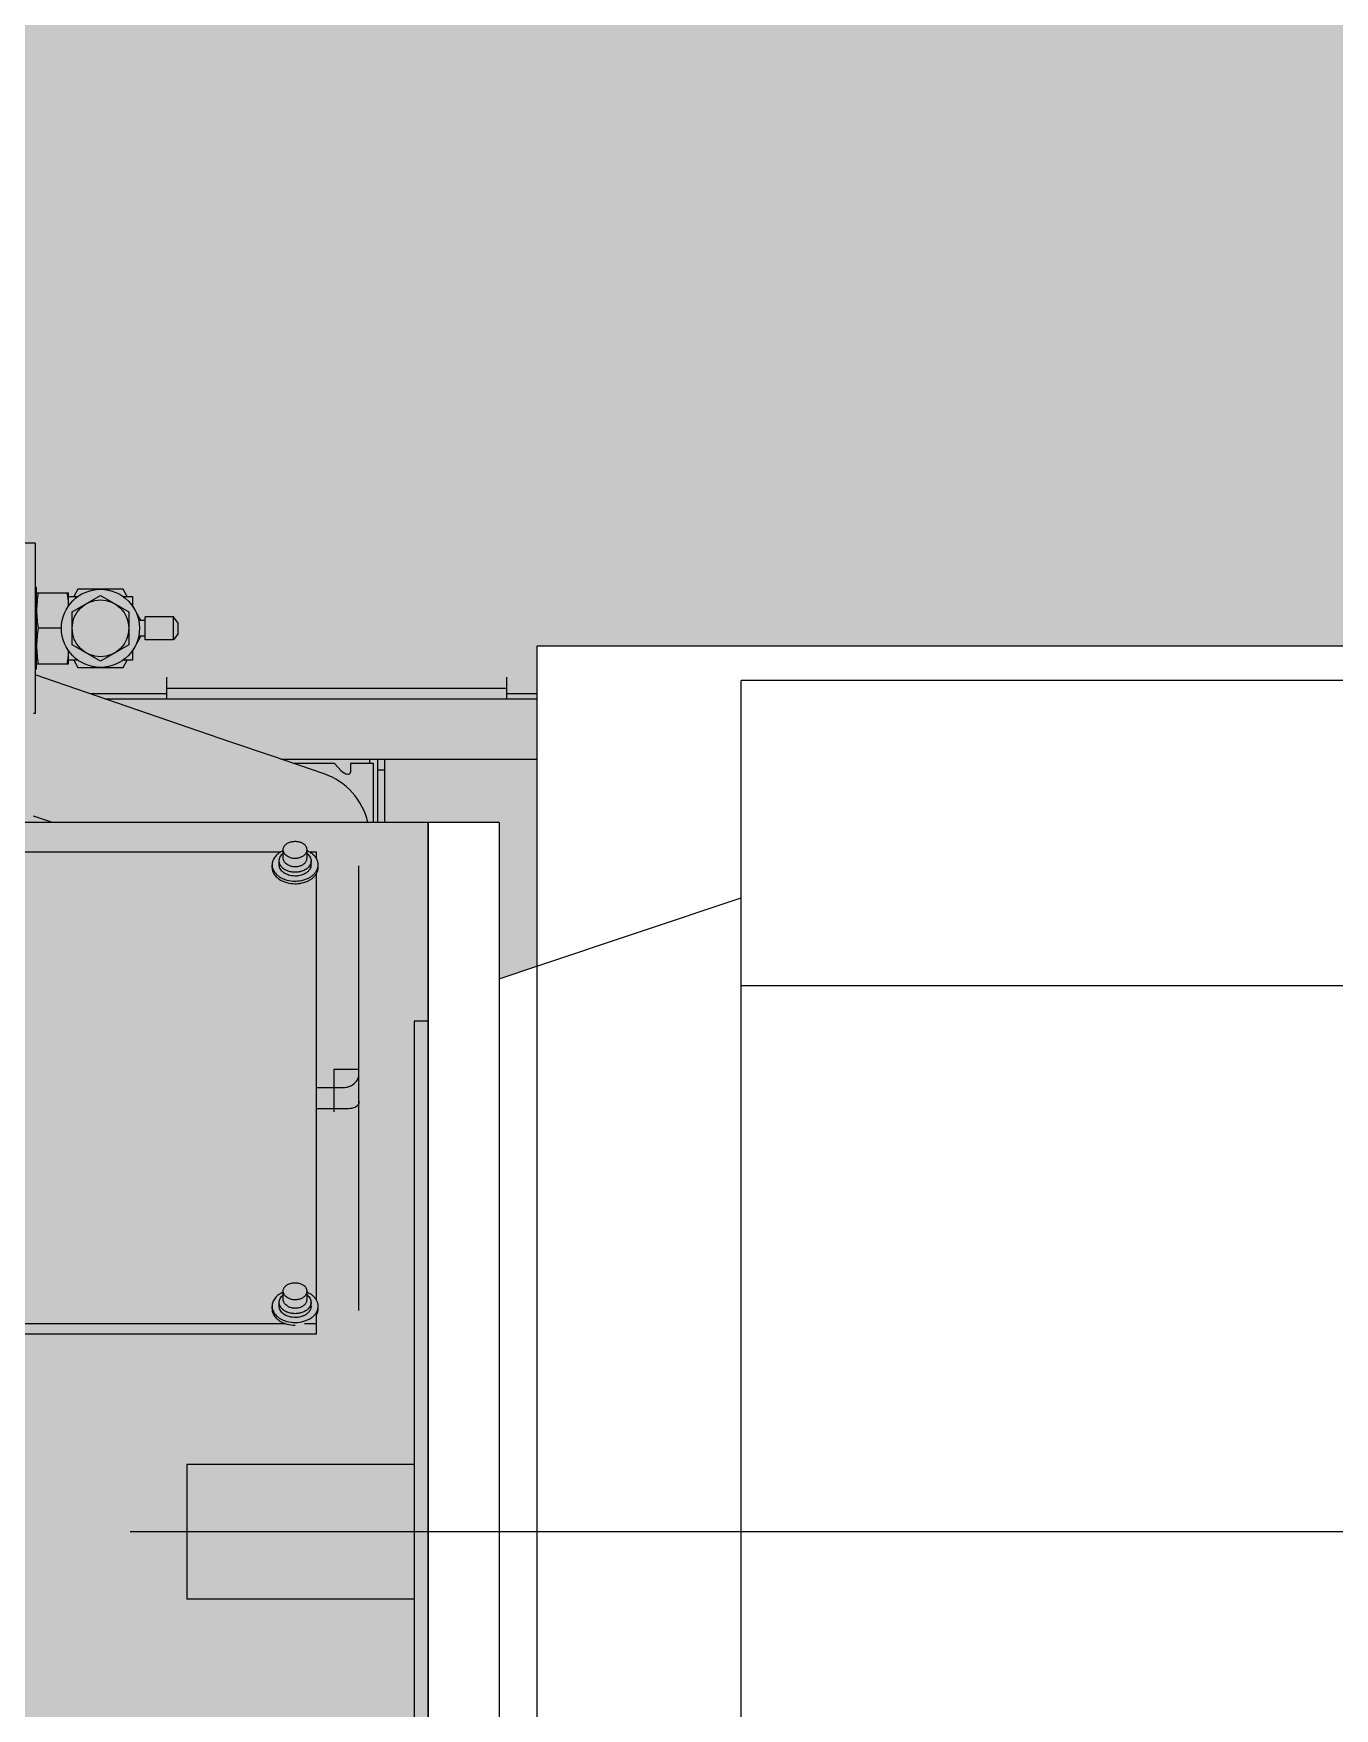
# Model space of a CAD drawing. Header units: millimetres. Extents: x -18489 to 17339, y -1599 to 10961.
# Drawn here: x -16711.1 to -16653, y 2497.9 to 2572.8 of the extents above; entities that cross this region are included whole.
import ezdxf

# ---------------------------------------------------------------- set-up
doc = ezdxf.new("R2010")
doc.units = ezdxf.units.MM
for name, color, linetype in [('188K-SM-03-F10-MECH-EQ-Y2257103$0$0 Xref', 8, 'Continuous'), ('188K-SM-03-F10-MECH-EQ-Y2257103$0$M-EQU-FOUNDATION', 8, 'Continuous'), ('188K-SM-03-F10-MECH-EQ-Y2257103$0$Micron CUP L10 HVAC EQU$0$M-MECH-EQU', 136, 'Continuous'), ('188K-SM-03-F10-MECH-EQ-Y2257103$0$Micron CUP L10 HVAC EQU$0$M-PHASE1 AREA', 252, 'Continuous')]:
    doc.layers.add(name, color=color, linetype=linetype)
pattern_1 = [(50, (4473.52, 709.2), (54.6554, -4.78173), [5.715, -62.865]), (355, (4473.52, 709.2), (-10.57303, 57.31705), [4.572, -50.29218]), (100.45144, (4478.076, 708.8), (44.08237, 52.53533), [4.857, -53.42707]), (46.1842, (4473.52, 724.44), (81.32371, -12.6127), [8.5725, -94.2975]), (96.63556, (4480.3, 723.39), (71.22124, 74.22784), [7.2855, -80.14068]), (351.18415, (4473.52, 724.44), (71.22124, 74.22784), [6.858, -75.43792]), (21, (4481.14, 720.63), (45.48432, -30.67956), [5.715, -62.865]), (326, (4481.14, 720.63), (18.54061, 55.25639), [4.572, -50.292]), (71.45144, (4484.93, 718.07), (64.02493, 24.57683), [4.857, -53.42698]), (37.5, (4473.521, 709.2), (0.926581, 25.366512), [0, -49.6824, 0, -51.054, 0, -50.4825]), (7.5, (4473.52, 709.2), (20.0459, 30.054172), [0, -29.1084, 0, -48.5394, 0, -19.2405]), (327.5, (4456.529, 709.2), (40.677179, -1.718623), [0, -19.05, 0, -59.436, 0, -78.867]), (317.5, (4448.91, 709.2), (44.438754, 7.62795), [0, -24.765, 0, -39.4716, 0, -56.007])]

# ---------------------------------------------------------------- blocks, each defined once
blk = doc.blocks.new('188K-SM-03-F10-MECH-EQ-Y2257103$0$Micron CUP L10 HVAC EQU$0$A$C0c53ceb0')
at = {"layer": '188K-SM-03-F10-MECH-EQ-Y2257103$0$Micron CUP L10 HVAC EQU$0$M-PHASE1 AREA'}
for p, q in [((-5678.88199, 16325.52026), (-5800.16622, 16325.52026)), ((-5678.88199, 16325.52026), (-5678.88199, 16249.40044)), ((-5678.24766, 16305.77985), (-5678.88199, 16305.77985)), ((-5678.24766, 16269.14135), (-5678.24766, 16305.77935)), ((-5659.7741, 16304.90447), (-5661.60525, 16301.73282)), ((-5639.63136, 16304.90447), (-5659.7741, 16304.90447)), ((-5637.8002, 16301.73282), (-5639.63136, 16304.90447)), ((-5678.24585, 16303.3255), (-5663.97699, 16303.3255)), ((-5663.97519, 16297.40447), (-5663.97519, 16303.32537)), ((-5663.97519, 16301.73282), (-5659.67105, 16301.73282)), ((-5662.38936, 16294.78498), (-5649.70273, 16302.10962)), ((-5649.70273, 16302.10962), (-5637.01609, 16294.78498)), ((-5639.7344, 16301.73282), (-5635.43026, 16301.73282)), ((-5635.43026, 16301.73282), (-5635.43026, 16297.40447)), ((-5634.88226, 16296.6788), (-5635.43026, 16297.62796)), ((-5631.62004, 16291.02847), (-5634.82874, 16296.58609)), ((-5662.38936, 16280.13572), (-5662.38936, 16294.78498)), ((-5637.01609, 16294.78498), (-5637.01609, 16280.13572)), ((-5629.75747, 16291.02847), (-5632.6457, 16291.02847)), ((-5617.07083, 16292.6143), (-5629.75747, 16292.6143)), ((-5629.75747, 16282.3064), (-5629.75747, 16292.6143)), ((-5617.07083, 16282.3064), (-5617.07083, 16292.6143)), ((-5614.94135, 16289.83909), (-5617.07083, 16292.6143)), ((-5614.94135, 16285.08161), (-5614.94135, 16289.83909)), ((-5667.15954, 16287.46035), (-5677.58818, 16287.46035)), ((-5634.82874, 16278.33461), (-5631.62004, 16283.89223)), ((-5629.75747, 16283.89223), (-5632.6457, 16283.89223)), ((-5617.07083, 16282.3064), (-5629.75747, 16282.3064)), ((-5614.94135, 16285.08161), (-5617.07083, 16282.3064)), ((-5663.97519, 16271.59533), (-5663.97519, 16277.51623)), ((-5649.70273, 16272.81109), (-5662.38936, 16280.13572)), ((-5637.01609, 16280.13572), (-5649.70273, 16272.81109)), ((-5635.43026, 16277.29274), (-5634.88226, 16278.2419)), ((-5635.43026, 16277.51623), (-5635.43026, 16273.18789)), ((-5678.24766, 16269.14085), (-5678.88199, 16269.14085)), ((-5591.8263, 16236.78194), (-5678.88199, 16266.6296)), ((-5678.24585, 16271.5952), (-5663.97699, 16271.5952)), ((-5659.67105, 16273.18789), (-5663.97519, 16273.18789)), ((-5661.60525, 16273.18789), (-5659.7741, 16270.01623)), ((-5659.7741, 16270.01623), (-5639.63136, 16270.01623)), ((-5635.43026, 16273.18789), (-5639.7344, 16273.18789)), ((-5639.63136, 16270.01623), (-5637.8002, 16273.18789)), ((-5620.05306, 16255.95764), (-5620.05306, 16265.69107)), ((-5620.05306, 16260.73562), (-5591.8263, 16260.73562)), ((-5591.8263, 16260.73562), (-5572.79634, 16260.73562)), ((-5572.79634, 16260.73562), (-5468.21301, 16260.73562)), ((-5468.21301, 16265.69107), (-5468.21301, 16255.95764)), ((-5620.05306, 16258.21766), (-5654.34714, 16258.21766)), ((-5647.75542, 16255.95764), (-5591.8263, 16255.95764)), ((-5591.8263, 16255.95764), (-5572.79634, 16255.95764)), ((-5572.79634, 16255.95764), (-5238.25526, 16255.95764)), ((-3851.0546, 16258.21766), (-5468.21301, 16258.21766)), ((-5356.45574, 16255.95764), (-5356.45574, 16258.21766)), ((-5238.25526, 16255.95764), (-5238.25526, 16228.99854)), ((-5678.88199, 16249.40044), (-5679.65587, 16249.40044)), ((-5572.79634, 16230.25738), (-5591.8263, 16236.78194)), ((-5549.72242, 16222.34632), (-5572.79634, 16230.25738)), ((-5569.12471, 16228.99854), (-5238.25526, 16228.99854)), ((-5529.47348, 16228.99854), (-5529.47348, 16227.05918)), ((-5525.69546, 16200.62033), (-5525.69546, 16228.99854)), ((-5522.67604, 16200.62033), (-5522.67604, 16228.99854)), ((-5356.45574, 16110.81411), (-5356.45574, 16228.99854)), ((-5545.69801, 16227.05918), (-5563.46825, 16227.05918)), ((-5542.24042, 16223.93617), (-5544.85022, 16226.69422)), ((-5527.72532, 16227.05918), (-5538.0015, 16227.05918)), ((-5538.0015, 16227.05918), (-5538.0015, 16223.11032)), ((-5527.72532, 16200.62033), (-5527.72532, 16227.05918)), ((-5525.69546, 16224.11588), (-5522.67604, 16224.11588)), ((-5503.21015, 16200.62033), (-5689.44995, 16200.62033)), ((-5671.16026, 16200.62033), (-5679.61853, 16203.52031)), ((-5503.21015, 15566.28856), (-5503.21015, 16200.62033)), ((-5569.19033, 16187.38535), (-5709.49484, 16187.38535)), ((-5568.03885, 16184.69411), (-5568.03885, 16188.46185)), ((-5557.38208, 16184.69411), (-5557.38208, 16188.46185)), ((-5553.19549, 16187.38535), (-5556.2306, 16187.38535)), ((-5553.19549, 16184.49887), (-5553.19549, 16187.38535)), ((-5573.01836, 16180.56754), (-5573.01836, 16181.73374)), ((-5569.84036, 16181.73374), (-5569.84036, 16183.4382)), ((-5555.58058, 16181.73374), (-5555.58058, 16183.4382)), ((-5553.19549, 15987.14114), (-5553.19549, 16177.80241)), ((-5552.40258, 16180.56754), (-5552.40258, 16181.73374)), ((-5534.16554, 15982.48939), (-5534.16554, 16181.28796)), ((-5509.55311, 16111.82215), (-5509.55311, 15655.08454)), ((-5503.21015, 16110.81411), (-5356.45574, 16110.81411)), ((-5362.79906, 16107.15179), (-5356.45574, 16110.81411)), ((-5503.21015, 16107.15179), (-5362.79906, 16107.15179)), ((-5503.21015, 16103.98069), (-5364.38489, 16103.98069)), ((-5364.38489, 16103.98069), (-5364.38489, 16107.15179)), ((-5356.45574, 16099.4028), (-5364.38489, 16103.98069)), ((-5503.21015, 16099.4028), (-5356.45574, 16099.4028)), ((-5356.45574, 16093.05948), (-5356.45574, 16099.4028)), ((-5545.45664, 16090.32272), (-5534.16554, 16090.32272)), ((-5545.45664, 16090.32272), (-5545.45664, 16071.29277)), ((-5503.21015, 16093.05948), (-5356.45574, 16093.05948)), ((-5553.19549, 16082.20337), (-5540.50886, 16082.20337)), ((-5540.50886, 16072.60317), (-5553.19549, 16072.60317)), ((-3911.15329, 16043.79354), (-5503.21015, 16043.79354)), ((-5568.03885, 15987.33638), (-5568.03885, 15991.10412)), ((-5557.38208, 15987.33638), (-5557.38208, 15991.10412)), ((-5573.01836, 15983.20981), (-5573.01836, 15984.37601)), ((-5569.84036, 15984.37601), (-5569.84036, 15986.08047)), ((-5555.58058, 15984.37601), (-5555.58058, 15986.08047)), ((-5552.40258, 15983.20981), (-5552.40258, 15984.37601)), ((-5710.69947, 15976.57141), (-5566.96109, 15976.57141)), ((-5558.45984, 15976.57141), (-5553.19549, 15976.57141)), ((-5553.19549, 15972.08601), (-5553.19549, 15980.44468)), ((-5876.70469, 15972.08601), (-5553.19549, 15972.08601)), ((-5509.55311, 15913.58534), (-5611.05035, 15913.58534)), ((-5611.05035, 15913.58534), (-5611.05035, 15853.32135)), ((-5509.55311, 15853.32135), (-5611.05035, 15853.32135))]:
    blk.add_line(p, q, dxfattribs=at)
for radius in [17.45681, 12.68664]:
    blk.add_circle((-5649.70273, 16287.46035), radius, dxfattribs=at)
for centre, radius, start, end in [((-5559.44191, 16193.99781), 29.96843, 12.78620644, 71.07535558), ((-5545.69801, 16225.89201), 1.16717, 43.418, 90), ((-5538.0015, 16227.94724), 5.83585, 223.418, 259.30580788), ((-5538.91493, 16223.11032), 0.91344, 259.30580788, 0), ((-5563.52729, 16177.40291), 11.4928, 113.15886909, 116.19032044), ((-5564.41019, 16182.21516), 5.8377, 128.53895861, 133.62857334), ((-5561.90476, 16177.37631), 11.52164, 64.94886496, 66.84234799), ((-5561.16136, 16182.03553), 6.07203, 49.73276545, 51.30097776), ((-5564.62965, 16184.43033), 5.51914, 225.28058993, 225.62435176), ((-5564.56472, 16184.4971), 5.61228, 225.62720293, 226.99342996), ((-5563.86004, 16183.67702), 6.74451, 234.75559581, 237.51841507), ((-5561.15435, 16184.83295), 6.06149, 308.88863997, 309.85627154), ((-5561.0106, 16184.66321), 5.83906, 309.84087528, 312.67667152), ((-5564.59253, 15987.11045), 5.57216, 225.28323656, 226.59988951), ((-5564.43946, 15987.2739), 5.79609, 226.61061648, 228.98246144), ((-5564.13409, 15987.63637), 6.26999, 229.05077627, 234.75808495), ((-5561.08615, 15987.39348), 5.95503, 309.85648557, 310.82914541), ((-5563.86004, 15986.31929), 6.74451, 234.75559581, 237.51841507)]:
    blk.add_arc(centre, radius, start, end, dxfattribs=at)
for points, knots in [([(-5677.58818, 16303.3255), (-5677.79132, 16302.01238), (-5678.12388, 16299.37586), (-5678.24585, 16296.71945), (-5678.24585, 16295.39293)], [0, 0, 0, 0, 0.500416937, 1, 1, 1, 1]), ([(-5664.63467, 16303.3255), (-5664.55795, 16302.82961), (-5664.2724, 16300.84556), (-5664.08506, 16298.84626), (-5664.01972, 16297.3449)], [0, 0, 0, 0, 0.250325094, 1, 1, 1, 1]), ([(-5678.24585, 16295.39293), (-5678.24585, 16294.0664), (-5678.12388, 16291.41), (-5677.79132, 16288.77347), (-5677.58818, 16287.46035)], [0, 0, 0, 0, 0.499583072, 1, 1, 1, 1]), ([(-5677.58818, 16287.46035), (-5677.79132, 16286.14723), (-5678.12388, 16283.51071), (-5678.24585, 16280.8543), (-5678.24585, 16279.52777)], [0, 0, 0, 0, 0.500416937, 1, 1, 1, 1]), ([(-5678.24585, 16279.52777), (-5678.24585, 16278.20125), (-5678.12388, 16275.54484), (-5677.79132, 16272.90832), (-5677.58818, 16271.5952)], [0, 0, 0, 0, 0.499583072, 1, 1, 1, 1]), ([(-5664.01971, 16277.57581), (-5664.08506, 16276.07445), (-5664.2724, 16274.07515), (-5664.55795, 16272.09109), (-5664.63467, 16271.5952)], [0, 0, 0, 0, 0.749674905, 1, 1, 1, 1]), ([(-5568.03884, 16188.46185), (-5568.03883, 16188.64713), (-5567.9993, 16189.0227), (-5567.82367, 16189.56965), (-5567.53661, 16190.09079), (-5567.14548, 16190.57469), (-5566.65939, 16191.01166), (-5565.88346, 16191.53027), (-5564.73722, 16192.00414), (-5563.22904, 16192.26524), (-5561.67812, 16192.21243), (-5560.21156, 16191.85024), (-5559.32872, 16191.39898), (-5558.94273, 16191.12604)], [0, 0, 0, 0, 0.049795449, 0.100634836, 0.153414454, 0.208780421, 0.26708731, 0.32840486, 0.458903838, 0.596902926, 0.736900947, 0.872946922, 1, 1, 1, 1]), ([(-5568.59968, 16187.71578), (-5569.25267, 16187.39434), (-5570.17286, 16186.82458), (-5571.21365, 16185.88477), (-5571.85753, 16185.1322), (-5572.36953, 16184.32908), (-5572.74169, 16183.48653), (-5572.9677, 16182.61722), (-5573.01836, 16182.02646), (-5573.01836, 16181.73374)], [0, 0, 0, 0, 0.278914809, 0.410341784, 0.53631175, 0.65727955, 0.774063787, 0.887825769, 1, 1, 1, 1]), ([(-5569.84035, 16183.4382), (-5569.84036, 16183.70678), (-5569.77797, 16184.25239), (-5569.50188, 16185.04262), (-5569.05257, 16185.78852), (-5568.65732, 16186.23153), (-5568.43809, 16186.44065)], [0, 0, 0, 0, 0.236865489, 0.479520859, 0.732808027, 1, 1, 1, 1]), ([(-5566.47821, 16185.79765), (-5566.71627, 16185.96599), (-5567.14915, 16186.33371), (-5567.65286, 16186.98967), (-5567.96706, 16187.70816), (-5568.03886, 16188.21447), (-5568.03884, 16188.46185)], [0, 0, 0, 0, 0.27313544, 0.528102832, 0.768261134, 1, 1, 1, 1]), ([(-5566.47821, 16182.02992), (-5566.71627, 16182.19825), (-5567.14915, 16182.56598), (-5567.65286, 16183.22193), (-5567.96706, 16183.94042), (-5568.03886, 16184.44673), (-5568.03884, 16184.69411)], [0, 0, 0, 0, 0.273135441, 0.528102832, 0.768261134, 1, 1, 1, 1]), ([(-5566.47821, 16185.79765), (-5566.09221, 16185.52472), (-5565.20938, 16185.07345), (-5563.74282, 16184.71126), (-5562.19189, 16184.65846), (-5560.68372, 16184.91955), (-5559.53747, 16185.39343), (-5558.76154, 16185.91203), (-5558.27546, 16186.349), (-5557.88433, 16186.83291), (-5557.59726, 16187.35405), (-5557.42163, 16187.901), (-5557.3821, 16188.27657), (-5557.38209, 16188.46185)], [0, 0, 0, 0, 0.127053078, 0.263099053, 0.403097074, 0.541096163, 0.67159514, 0.73291269, 0.79121958, 0.846585546, 0.899365164, 0.950204551, 1, 1, 1, 1]), ([(-5566.47821, 16182.02992), (-5566.09221, 16181.75698), (-5565.20938, 16181.30571), (-5563.74282, 16180.94353), (-5562.19189, 16180.89072), (-5560.68372, 16181.15182), (-5559.53747, 16181.62569), (-5558.76154, 16182.1443), (-5558.27546, 16182.58126), (-5557.88433, 16183.06517), (-5557.59726, 16183.58631), (-5557.42163, 16184.13326), (-5557.3821, 16184.50883), (-5557.38209, 16184.69411)], [0, 0, 0, 0, 0.127053078, 0.263099053, 0.403097074, 0.541096162, 0.67159514, 0.73291269, 0.791219579, 0.846585546, 0.899365164, 0.950204551, 1, 1, 1, 1]), ([(-5557.38209, 16188.46185), (-5557.38207, 16188.70923), (-5557.45387, 16189.21554), (-5557.76807, 16189.93403), (-5558.27178, 16190.58998), (-5558.70466, 16190.9577), (-5558.94273, 16191.12604)], [0, 0, 0, 0, 0.231738866, 0.471897168, 0.72686456, 1, 1, 1, 1]), ([(-5557.23668, 16186.66872), (-5556.98015, 16186.45139), (-5556.51613, 16185.98603), (-5555.98395, 16185.18578), (-5555.65514, 16184.32784), (-5555.5806, 16183.73112), (-5555.58059, 16183.4382)], [0, 0, 0, 0, 0.269589268, 0.523473206, 0.765125106, 1, 1, 1, 1]), ([(-5553.17637, 16184.50443), (-5553.37576, 16184.84751), (-5553.85261, 16185.51427), (-5554.74561, 16186.40292), (-5555.81298, 16187.18654), (-5556.60795, 16187.6186), (-5557.02619, 16187.81411)], [0, 0, 0, 0, 0.231166026, 0.474613239, 0.731045203, 1, 1, 1, 1]), ([(-5552.40258, 16181.73374), (-5552.40258, 16181.97078), (-5552.43563, 16182.4477), (-5552.58353, 16183.15434), (-5552.82813, 16183.8469), (-5553.05092, 16184.28858), (-5553.17637, 16184.50443)], [0, 0, 0, 0, 0.244493334, 0.491275134, 0.742487277, 1, 1, 1, 1]), ([(-5573.01836, 16181.73374), (-5573.01836, 16181.40225), (-5572.95311, 16180.73157), (-5572.66283, 16179.75038), (-5572.18676, 16178.80843), (-5571.53539, 16177.92365), (-5570.72162, 16177.11142), (-5569.41542, 16176.12471), (-5568.27814, 16175.56668), (-5567.47926, 16175.27189)], [0, 0, 0, 0, 0.109955226, 0.22189253, 0.337552064, 0.458254815, 0.584817439, 0.717546671, 1, 1, 1, 1]), ([(-5573.01836, 16180.56754), (-5573.01836, 16180.23605), (-5572.95311, 16179.56537), (-5572.66283, 16178.58417), (-5572.18676, 16177.64222), (-5571.53539, 16176.75744), (-5570.72162, 16175.94521), (-5569.41542, 16174.95851), (-5568.27814, 16174.40048), (-5567.47926, 16174.10569)], [0, 0, 0, 0, 0.109955226, 0.22189253, 0.337552064, 0.458254815, 0.584817439, 0.717546671, 1, 1, 1, 1]), ([(-5568.51312, 16180.50864), (-5568.72123, 16180.71473), (-5569.09599, 16181.15003), (-5569.52085, 16181.87839), (-5569.78154, 16182.64735), (-5569.84033, 16183.17717), (-5569.84035, 16183.4382)], [0, 0, 0, 0, 0.266460067, 0.519561979, 0.762529675, 1, 1, 1, 1]), ([(-5567.75206, 16178.1688), (-5568.07062, 16178.39405), (-5568.64986, 16178.8861), (-5569.32385, 16179.76383), (-5569.74431, 16180.72523), (-5569.84033, 16181.40272), (-5569.84035, 16181.73374)], [0, 0, 0, 0, 0.273138985, 0.528101816, 0.76826059, 1, 1, 1, 1]), ([(-5567.75206, 16179.87325), (-5567.80919, 16179.91365), (-5568.03124, 16180.07608), (-5568.24274, 16180.25304), (-5568.39275, 16180.39298)], [0, 0, 0, 0, 0.254324237, 1, 1, 1, 1]), ([(-5566.17148, 16179.03044), (-5566.3149, 16179.08674), (-5566.86519, 16179.32051), (-5567.3897, 16179.61702), (-5567.75206, 16179.87325)], [0, 0, 0, 0, 0.257701899, 1, 1, 1, 1]), ([(-5565.01601, 16176.96302), (-5565.241, 16177.01739), (-5566.09995, 16177.25903), (-5566.9246, 16177.63264), (-5567.48203, 16177.9876)], [0, 0, 0, 0, 0.259403393, 1, 1, 1, 1]), ([(-5559.26843, 16179.02302), (-5559.80715, 16178.81304), (-5560.94786, 16178.49848), (-5562.72127, 16178.34393), (-5564.494, 16178.50224), (-5565.63359, 16178.81925), (-5566.17148, 16179.03044)], [0, 0, 0, 0, 0.246137616, 0.500095833, 0.754005293, 1, 1, 1, 1]), ([(-5561.01321, 16176.83708), (-5561.34404, 16176.77974), (-5562.67527, 16176.61968), (-5564.03981, 16176.7271), (-5565.01601, 16176.96302)], [0, 0, 0, 0, 0.250558288, 1, 1, 1, 1]), ([(-5557.9434, 16177.98472), (-5558.16482, 16177.84394), (-5559.12343, 16177.30851), (-5560.19136, 16176.97954), (-5561.01321, 16176.83708)], [0, 0, 0, 0, 0.23929935, 1, 1, 1, 1]), ([(-5557.3489, 16180.11488), (-5557.4869, 16180.00357), (-5558.08115, 16179.56533), (-5558.74622, 16179.22656), (-5559.26843, 16179.02302)], [0, 0, 0, 0, 0.240318239, 1, 1, 1, 1]), ([(-5555.58059, 16181.73374), (-5555.58057, 16181.3802), (-5555.69075, 16180.65449), (-5556.17059, 16179.6336), (-5556.93498, 16178.71469), (-5557.5863, 16178.21177), (-5557.9434, 16177.98472)], [0, 0, 0, 0, 0.229878134, 0.469193344, 0.724849465, 1, 1, 1, 1]), ([(-5557.94168, 16175.27189), (-5557.42078, 16175.46411), (-5556.42881, 16175.90808), (-5555.09548, 16176.76643), (-5553.9897, 16177.77805), (-5553.41115, 16178.55908), (-5553.17637, 16178.96306)], [0, 0, 0, 0, 0.271324072, 0.528954938, 0.771670897, 1, 1, 1, 1]), ([(-5557.94168, 16174.10569), (-5557.42078, 16174.2979), (-5556.42881, 16174.74188), (-5555.09548, 16175.60023), (-5553.9897, 16176.61185), (-5553.41115, 16177.39288), (-5553.17637, 16177.79685)], [0, 0, 0, 0, 0.271324072, 0.528954938, 0.771670897, 1, 1, 1, 1]), ([(-5555.58059, 16183.4382), (-5555.58057, 16183.16275), (-5555.64628, 16182.60276), (-5555.93677, 16181.79332), (-5556.40881, 16181.03176), (-5556.82302, 16180.58205), (-5557.05253, 16180.37038)], [0, 0, 0, 0, 0.236311373, 0.47868463, 0.732142065, 1, 1, 1, 1]), ([(-5553.17637, 16178.96306), (-5553.05092, 16179.17891), (-5552.82813, 16179.62058), (-5552.58353, 16180.31315), (-5552.43563, 16181.01978), (-5552.40258, 16181.49671), (-5552.40258, 16181.73374)], [0, 0, 0, 0, 0.257512723, 0.508724866, 0.755506666, 1, 1, 1, 1]), ([(-5553.17637, 16177.79685), (-5553.05092, 16178.0127), (-5552.82813, 16178.45438), (-5552.58353, 16179.14694), (-5552.43563, 16179.85358), (-5552.40258, 16180.3305), (-5552.40258, 16180.56754)], [0, 0, 0, 0, 0.257512723, 0.508724866, 0.755506666, 1, 1, 1, 1]), ([(-5567.47926, 16175.27189), (-5567.1084, 16175.13504), (-5565.56398, 16174.64812), (-5563.93323, 16174.44496), (-5562.71047, 16174.44496)], [0, 0, 0, 0, 0.244303598, 1, 1, 1, 1]), ([(-5567.47926, 16174.10569), (-5567.1084, 16173.96884), (-5565.56398, 16173.48192), (-5563.93323, 16173.27876), (-5562.71047, 16173.27876)], [0, 0, 0, 0, 0.244303598, 1, 1, 1, 1]), ([(-5562.71047, 16174.44496), (-5562.29797, 16174.44496), (-5560.6812, 16174.51341), (-5559.07256, 16174.85458), (-5557.94168, 16175.27189)], [0, 0, 0, 0, 0.254957247, 1, 1, 1, 1]), ([(-5562.71047, 16173.27876), (-5562.29797, 16173.27876), (-5560.6812, 16173.3472), (-5559.07256, 16173.68838), (-5557.94168, 16174.10569)], [0, 0, 0, 0, 0.254957247, 1, 1, 1, 1]), ([(-5540.50886, 16082.20337), (-5539.67146, 16082.20337), (-5537.99823, 16082.62855), (-5536.01504, 16084.07845), (-5534.66102, 16085.7781), (-5534.16554, 16087.09044), (-5534.16554, 16087.6734)], [0, 0, 0, 0, 0.279195384, 0.553787584, 0.805634837, 1, 1, 1, 1]), ([(-5534.16554, 16076.10395), (-5534.16554, 16075.4803), (-5534.45128, 16074.19638), (-5536.10008, 16073.02392), (-5538.1847, 16072.65523), (-5539.69276, 16072.60317), (-5540.50886, 16072.60317)], [0, 0, 0, 0, 0.229342625, 0.445157999, 0.699884487, 1, 1, 1, 1]), ([(-5568.0472, 15990.61187), (-5568.77304, 15990.30129), (-5569.8011, 15989.7341), (-5570.97292, 15988.76738), (-5571.70024, 15987.98312), (-5572.28045, 15987.13786), (-5572.70331, 15986.24479), (-5572.96061, 15985.31908), (-5573.01836, 15984.68822), (-5573.01836, 15984.37601)], [0, 0, 0, 0, 0.280801595, 0.412884769, 0.539134721, 0.659942893, 0.776135559, 0.888958728, 1, 1, 1, 1]), ([(-5569.84035, 15986.08047), (-5569.84036, 15986.38587), (-5569.75907, 15987.00895), (-5569.4015, 15987.90118), (-5568.82442, 15988.72779), (-5568.32369, 15989.20303), (-5568.04735, 15989.42359)], [0, 0, 0, 0, 0.233858872, 0.475016731, 0.729262571, 1, 1, 1, 1]), ([(-5566.47821, 15988.43992), (-5566.71627, 15988.60826), (-5567.14915, 15988.97598), (-5567.65286, 15989.63194), (-5567.96706, 15990.35043), (-5568.03886, 15990.85674), (-5568.03884, 15991.10412)], [0, 0, 0, 0, 0.27313544, 0.528102832, 0.768261134, 1, 1, 1, 1]), ([(-5568.03884, 15991.10412), (-5568.03883, 15991.2894), (-5567.9993, 15991.66497), (-5567.82367, 15992.21192), (-5567.53661, 15992.73306), (-5567.14548, 15993.21696), (-5566.65939, 15993.65393), (-5565.88346, 15994.17254), (-5564.73722, 15994.64641), (-5563.22904, 15994.90751), (-5561.67812, 15994.8547), (-5560.21156, 15994.49251), (-5559.32872, 15994.04125), (-5558.94273, 15993.76831)], [0, 0, 0, 0, 0.049795449, 0.100634836, 0.153414454, 0.208780421, 0.26708731, 0.32840486, 0.458903838, 0.596902926, 0.736900947, 0.872946922, 1, 1, 1, 1]), ([(-5566.47821, 15988.43992), (-5566.09221, 15988.16699), (-5565.20938, 15987.71572), (-5563.74282, 15987.35353), (-5562.19189, 15987.30073), (-5560.68372, 15987.56182), (-5559.53747, 15988.0357), (-5558.76154, 15988.5543), (-5558.27546, 15988.99127), (-5557.88433, 15989.47518), (-5557.59726, 15989.99632), (-5557.42163, 15990.54327), (-5557.3821, 15990.91884), (-5557.38209, 15991.10412)], [0, 0, 0, 0, 0.127053078, 0.263099053, 0.403097074, 0.541096163, 0.67159514, 0.73291269, 0.79121958, 0.846585546, 0.899365164, 0.950204551, 1, 1, 1, 1]), ([(-5557.38209, 15991.10412), (-5557.38207, 15991.3515), (-5557.45387, 15991.85781), (-5557.76807, 15992.5763), (-5558.27178, 15993.23225), (-5558.70466, 15993.59997), (-5558.94273, 15993.76831)], [0, 0, 0, 0, 0.231738866, 0.471897168, 0.72686456, 1, 1, 1, 1]), ([(-5553.17637, 15987.1467), (-5553.38942, 15987.51328), (-5553.90489, 15988.22431), (-5554.87836, 15989.16184), (-5556.04644, 15989.97693), (-5556.91632, 15990.41615), (-5557.37374, 15990.61187)], [0, 0, 0, 0, 0.230036648, 0.473173706, 0.730068369, 1, 1, 1, 1]), ([(-5557.36495, 15989.41666), (-5557.08983, 15989.19623), (-5556.59135, 15988.7216), (-5556.01717, 15987.89653), (-5555.66142, 15987.00649), (-5555.5806, 15986.38508), (-5555.58059, 15986.08047)], [0, 0, 0, 0, 0.27071122, 0.524907514, 0.766088143, 1, 1, 1, 1]), ([(-5573.01836, 15984.37601), (-5573.01836, 15984.04452), (-5572.95311, 15983.37384), (-5572.66283, 15982.39265), (-5572.18676, 15981.4507), (-5571.53539, 15980.56592), (-5570.72162, 15979.75369), (-5569.41542, 15978.76698), (-5568.27814, 15978.20895), (-5567.47926, 15977.91416)], [0, 0, 0, 0, 0.109955226, 0.22189253, 0.337552064, 0.458254815, 0.584817439, 0.717546671, 1, 1, 1, 1]), ([(-5573.01836, 15983.20981), (-5573.01836, 15982.87832), (-5572.95311, 15982.20764), (-5572.66283, 15981.22644), (-5572.18676, 15980.28449), (-5571.53539, 15979.39971), (-5570.72162, 15978.58748), (-5569.41542, 15977.60078), (-5568.27814, 15977.04275), (-5567.47926, 15976.74796)], [0, 0, 0, 0, 0.109955226, 0.22189253, 0.337552064, 0.458254815, 0.584817439, 0.717546671, 1, 1, 1, 1]), ([(-5568.51312, 15983.15091), (-5568.72123, 15983.357), (-5569.09599, 15983.7923), (-5569.52085, 15984.52066), (-5569.78154, 15985.28962), (-5569.84033, 15985.81945), (-5569.84035, 15986.08047)], [0, 0, 0, 0, 0.266460067, 0.519561979, 0.762529675, 1, 1, 1, 1]), ([(-5567.75206, 15980.81107), (-5568.07062, 15981.03632), (-5568.64986, 15981.52837), (-5569.32385, 15982.4061), (-5569.74431, 15983.3675), (-5569.84033, 15984.04499), (-5569.84035, 15984.37601)], [0, 0, 0, 0, 0.273138985, 0.528101816, 0.76826059, 1, 1, 1, 1]), ([(-5566.47821, 15984.67219), (-5566.71627, 15984.84052), (-5567.14915, 15985.20825), (-5567.65286, 15985.8642), (-5567.96706, 15986.58269), (-5568.03886, 15987.089), (-5568.03884, 15987.33638)], [0, 0, 0, 0, 0.273135441, 0.528102832, 0.768261134, 1, 1, 1, 1]), ([(-5566.17148, 15981.67271), (-5566.3149, 15981.72901), (-5566.86519, 15981.96278), (-5567.3897, 15982.25929), (-5567.75206, 15982.51552)], [0, 0, 0, 0, 0.257701899, 1, 1, 1, 1]), ([(-5566.47821, 15984.67219), (-5566.09221, 15984.39925), (-5565.20938, 15983.94798), (-5563.74282, 15983.5858), (-5562.19189, 15983.53299), (-5560.68372, 15983.79409), (-5559.53747, 15984.26796), (-5558.76154, 15984.78657), (-5558.27546, 15985.22353), (-5557.88433, 15985.70744), (-5557.59726, 15986.22858), (-5557.42163, 15986.77553), (-5557.3821, 15987.1511), (-5557.38209, 15987.33638)], [0, 0, 0, 0, 0.127053078, 0.263099053, 0.403097074, 0.541096162, 0.67159514, 0.73291269, 0.791219579, 0.846585546, 0.899365164, 0.950204551, 1, 1, 1, 1]), ([(-5559.26843, 15981.66529), (-5559.80715, 15981.45531), (-5560.94786, 15981.14075), (-5562.72127, 15980.9862), (-5564.494, 15981.14451), (-5565.63359, 15981.46152), (-5566.17148, 15981.67271)], [0, 0, 0, 0, 0.246137616, 0.500095833, 0.754005293, 1, 1, 1, 1]), ([(-5557.26976, 15982.82209), (-5557.41181, 15982.7035), (-5558.02691, 15982.23632), (-5558.72182, 15981.87834), (-5559.26843, 15981.66529)], [0, 0, 0, 0, 0.239780998, 1, 1, 1, 1]), ([(-5555.58059, 15984.37601), (-5555.58057, 15984.02247), (-5555.69075, 15983.29676), (-5556.17059, 15982.27587), (-5556.93498, 15981.35696), (-5557.5863, 15980.85404), (-5557.9434, 15980.62699)], [0, 0, 0, 0, 0.229878134, 0.469193344, 0.724849465, 1, 1, 1, 1]), ([(-5557.94168, 15977.91416), (-5557.42078, 15978.10638), (-5556.42881, 15978.55035), (-5555.09548, 15979.4087), (-5553.9897, 15980.42032), (-5553.41115, 15981.20135), (-5553.17637, 15981.60533)], [0, 0, 0, 0, 0.271324072, 0.528954938, 0.771670897, 1, 1, 1, 1]), ([(-5555.58059, 15986.08047), (-5555.58057, 15985.79162), (-5555.65303, 15985.20351), (-5555.97264, 15984.35682), (-5556.49049, 15983.5655), (-5556.94263, 15983.10363), (-5557.19271, 15982.88753)], [0, 0, 0, 0, 0.235220713, 0.477046611, 0.730847531, 1, 1, 1, 1]), ([(-5552.40258, 15984.37601), (-5552.40258, 15984.61305), (-5552.43563, 15985.08997), (-5552.58353, 15985.79661), (-5552.82813, 15986.48917), (-5553.05092, 15986.93085), (-5553.17637, 15987.1467)], [0, 0, 0, 0, 0.244493334, 0.491275134, 0.742487277, 1, 1, 1, 1]), ([(-5553.17637, 15981.60533), (-5553.05092, 15981.82118), (-5552.82813, 15982.26285), (-5552.58353, 15982.95542), (-5552.43563, 15983.66205), (-5552.40258, 15984.13898), (-5552.40258, 15984.37601)], [0, 0, 0, 0, 0.257512723, 0.508724866, 0.755506666, 1, 1, 1, 1]), ([(-5553.17637, 15980.43912), (-5553.05092, 15980.65497), (-5552.82813, 15981.09665), (-5552.58353, 15981.78921), (-5552.43563, 15982.49585), (-5552.40258, 15982.97277), (-5552.40258, 15983.20981)], [0, 0, 0, 0, 0.257512723, 0.508724866, 0.755506666, 1, 1, 1, 1]), ([(-5564.63717, 15979.52199), (-5564.89766, 15979.57368), (-5565.88971, 15979.81385), (-5566.84498, 15980.22421), (-5567.48203, 15980.62987)], [0, 0, 0, 0, 0.260157378, 1, 1, 1, 1]), ([(-5567.47926, 15977.91416), (-5567.1084, 15977.77731), (-5565.56398, 15977.29039), (-5563.93323, 15977.08723), (-5562.71047, 15977.08723)], [0, 0, 0, 0, 0.244303598, 1, 1, 1, 1]), ([(-5567.47926, 15976.74796), (-5567.1084, 15976.61111), (-5565.56398, 15976.12419), (-5563.93323, 15975.92103), (-5562.71047, 15975.92103)], [0, 0, 0, 0, 0.244303598, 1, 1, 1, 1]), ([(-5560.70496, 15979.53798), (-5561.02605, 15979.47143), (-5562.32717, 15979.27111), (-5563.66837, 15979.32973), (-5564.63717, 15979.52199)], [0, 0, 0, 0, 0.249250523, 1, 1, 1, 1]), ([(-5562.71047, 15977.08723), (-5562.29797, 15977.08723), (-5560.6812, 15977.15568), (-5559.07256, 15977.49685), (-5557.94168, 15977.91416)], [0, 0, 0, 0, 0.254957247, 1, 1, 1, 1]), ([(-5557.9434, 15980.62699), (-5558.14435, 15980.49922), (-5559.00937, 15980.01011), (-5559.9662, 15979.69111), (-5560.70496, 15979.53798)], [0, 0, 0, 0, 0.239908505, 1, 1, 1, 1])]:
    blk.add_open_spline(points, degree=3, knots=knots, dxfattribs=at)
blk.add_wipeout([(-5454.7446, 16279.54634), (-4938.37736, 16279.54634), (-4938.37736, 16540.26739), (-4532.38838, 16540.26739), (-4532.38838, 16279.54634), (-4016.02114, 16279.54634), (-4016.02114, 15487.36034), (-4224.21518, 15487.36034), (-4370.62714, 15410.85679), (-4532.38838, 15410.85679), (-4532.38838, 15226.63929), (-4938.37736, 15226.63929), (-4938.37736, 15410.85679), (-5078.91389, 15410.85679), (-5100.13859, 15410.85679), (-5246.55056, 15487.36034), (-5454.7446, 15487.36034), (-5454.7446, 15630.5612), (-5471.49164, 15636.17758), (-5471.49164, 15566.27445), (-5503.20953, 15566.27445), (-5503.20953, 16200.63223), (-5471.49164, 16200.63223), (-5471.49164, 16130.7291), (-5454.7446, 16136.34549)]).dxf.layer = '188K-SM-03-F10-MECH-EQ-Y2257103$0$Micron CUP L10 HVAC EQU$0$M-PHASE1 AREA'
for p, q in [((-5454.7446, 16279.54634), (-5454.7446, 15487.36034)), ((-4016.02114, 16279.54634), (-5454.7446, 16279.54634)), ((-5363.39707, 15502.83867), (-5363.39707, 16264.06801)), ((-4107.36866, 16264.06801), (-5363.39707, 16264.06801)), ((-5503.20953, 16200.63223), (-5503.20953, 15566.27445)), ((-5471.49164, 16200.63223), (-5503.20953, 16200.63223)), ((-5471.49164, 16200.63223), (-5471.49164, 15566.27445)), ((-5454.7446, 16136.34549), (-5363.39707, 16166.98032)), ((-5471.49164, 16130.7291), (-5454.7446, 16136.34549)), ((-4107.36866, 16127.68109), (-5363.39707, 16127.68109)), ((-5503.20953, 16111.82215), (-5509.55311, 16111.82215)), ((-3990.64683, 15883.45334), (-5636.42466, 15883.45334))]:
    blk.add_line(p, q, dxfattribs=at)
blk = doc.blocks.new('188K-SM-03-F10-MECH-EQ-Y2257103$0$Micron CUP L10 HVAC EQU')
at = {"layer": '188K-SM-03-F10-MECH-EQ-Y2257103$0$Micron CUP L10 HVAC EQU$0$M-MECH-EQU'}
blk.add_blockref('188K-SM-03-F10-MECH-EQ-Y2257103$0$Micron CUP L10 HVAC EQU$0$A$C0c53ceb0', (-206166.7, 2082.18), dxfattribs=at)
blk = doc.blocks.new('188K-SM-03-F10-MECH-EQ-Y2257103')
at = {"layer": '188K-SM-03-F10-MECH-EQ-Y2257103$0$M-EQU-FOUNDATION'}
h = blk.add_hatch(dxfattribs=at)
h.set_pattern_fill('AR-CONC', color=256, scale=0.3)
h.set_pattern_definition(pattern_1)
h.paths.add_polyline_path([(-17043.149, 4192.459), (-16393.149, 4192.459), (-16393.149, 1372.459), (-17043.149, 1372.459)], flags=16)
h.paths.add_polyline_path([(-17048.149, 4197.459), (-16388.149, 4197.459), (-16388.149, 1367.459), (-17048.149, 1367.459)])
h = blk.add_hatch(dxfattribs=at)
h.set_pattern_fill('AR-CONC', color=256, scale=0.3)
h.set_pattern_definition(pattern_1)
h.paths.add_polyline_path([(-17033.149, 4182.459), (-16403.149, 4182.459), (-16403.149, 1382.459), (-17033.149, 1382.459)])
at = {"layer": '188K-SM-03-F10-MECH-EQ-Y2257103$0$0 Xref', "xscale": 0.1, "yscale": 0.1, "zscale": 0.1}
blk.add_blockref('188K-SM-03-F10-MECH-EQ-Y2257103$0$Micron CUP L10 HVAC EQU', (4473.521, 709.199), dxfattribs=at)

msp = doc.modelspace()

# ---------------------------------------------------------------- block references
msp.add_blockref('188K-SM-03-F10-MECH-EQ-Y2257103', (0, 0))

doc.saveas('drawing.dxf')
